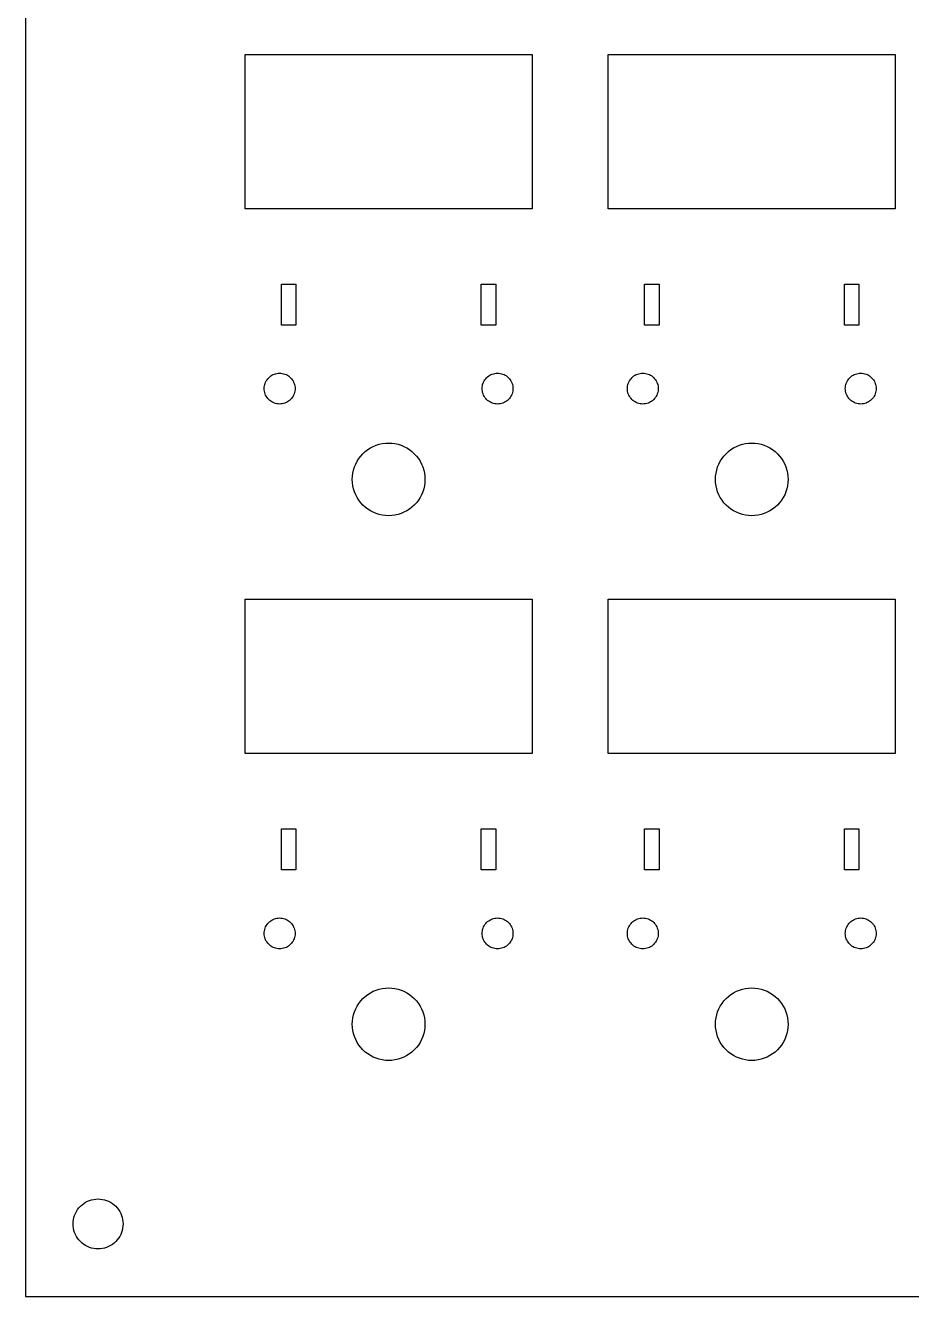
# Model space of a CAD drawing. Header units: metres. Extents: x 0 to 360, y 0 to 280.
# Drawn here: x 0 to 97.6, y 0 to 140 of the extents above; entities that cross this region are included whole.
import ezdxf

# ---------------------------------------------------------------- set-up
doc = ezdxf.new("R2010")
doc.units = ezdxf.units.M

msp = doc.modelspace()

# ---------------------------------------------------------------- linework, layer by layer
for p, q in [((0, 280), (0, 0)), ((24.2, 119.8), (24.2, 136.8)), ((24.2, 136.8), (55.8, 136.8)), ((55.8, 136.8), (55.8, 119.8)), ((64.2, 119.8), (64.2, 136.8)), ((64.2, 136.8), (95.8, 136.8)), ((95.8, 136.8), (95.8, 119.8)), ((55.8, 119.8), (24.2, 119.8)), ((95.8, 119.8), (64.2, 119.8)), ((28.2, 107), (28.2, 111.5)), ((28.2, 111.5), (29.8, 111.5)), ((29.8, 111.5), (29.8, 107)), ((50.2, 107), (50.2, 111.5)), ((50.2, 111.5), (51.8, 111.5)), ((51.8, 111.5), (51.8, 107)), ((68.2, 107), (68.2, 111.5)), ((68.2, 111.5), (69.8, 111.5)), ((69.8, 111.5), (69.8, 107)), ((90.2, 107), (90.2, 111.5)), ((90.2, 111.5), (91.8, 111.5)), ((91.8, 111.5), (91.8, 107)), ((29.8, 107), (28.2, 107)), ((51.8, 107), (50.2, 107)), ((69.8, 107), (68.2, 107)), ((91.8, 107), (90.2, 107)), ((26.4593, 100.718), (26.5278, 100.85)), ((26.5278, 100.85), (26.6075, 100.975)), ((26.6075, 100.975), (26.6977, 101.093)), ((26.6977, 101.093), (26.7979, 101.202)), ((26.7979, 101.202), (26.9073, 101.302)), ((26.9073, 101.302), (27.0249, 101.393)), ((27.0249, 101.393), (27.15, 101.472)), ((27.15, 101.472), (27.2816, 101.541)), ((27.2816, 101.541), (27.4186, 101.597)), ((27.4186, 101.597), (27.56, 101.642)), ((27.56, 101.642), (27.7048, 101.674)), ((27.7048, 101.674), (27.8518, 101.694)), ((27.8518, 101.694), (28, 101.7)), ((28, 101.7), (28.1482, 101.694)), ((28.1482, 101.694), (28.2952, 101.674)), ((28.2952, 101.674), (28.44, 101.642)), ((28.44, 101.642), (28.5814, 101.597)), ((28.5814, 101.597), (28.7185, 101.541)), ((28.7185, 101.541), (28.85, 101.472)), ((28.85, 101.472), (28.9751, 101.393)), ((28.9751, 101.393), (29.0927, 101.302)), ((29.0927, 101.302), (29.2021, 101.202)), ((29.2021, 101.202), (29.3023, 101.093)), ((29.3023, 101.093), (29.3926, 100.975)), ((29.3926, 100.975), (29.4722, 100.85)), ((29.4722, 100.85), (29.5407, 100.718)), ((50.4593, 100.718), (50.5278, 100.85)), ((50.5278, 100.85), (50.6074, 100.975)), ((50.6074, 100.975), (50.6977, 101.093)), ((50.6977, 101.093), (50.7979, 101.202)), ((50.7979, 101.202), (50.9073, 101.302)), ((50.9073, 101.302), (51.0249, 101.393)), ((51.0249, 101.393), (51.15, 101.472)), ((51.15, 101.472), (51.2815, 101.541)), ((51.2815, 101.541), (51.4186, 101.597)), ((51.4186, 101.597), (51.56, 101.642)), ((51.56, 101.642), (51.7048, 101.674)), ((51.7048, 101.674), (51.8518, 101.694)), ((51.8518, 101.694), (52, 101.7)), ((52, 101.7), (52.1482, 101.694)), ((52.1482, 101.694), (52.2952, 101.674)), ((52.2952, 101.674), (52.44, 101.642)), ((52.44, 101.642), (52.5814, 101.597)), ((52.5814, 101.597), (52.7184, 101.541)), ((52.7184, 101.541), (52.85, 101.472)), ((52.85, 101.472), (52.9751, 101.393)), ((52.9751, 101.393), (53.0927, 101.302)), ((53.0927, 101.302), (53.2021, 101.202)), ((53.2021, 101.202), (53.3023, 101.093)), ((53.3023, 101.093), (53.3925, 100.975)), ((53.3925, 100.975), (53.4722, 100.85)), ((53.4722, 100.85), (53.5407, 100.718)), ((66.4593, 100.718), (66.5278, 100.85)), ((66.5278, 100.85), (66.6075, 100.975)), ((66.6075, 100.975), (66.6977, 101.093)), ((66.6977, 101.093), (66.7979, 101.202)), ((66.7979, 101.202), (66.9073, 101.302)), ((66.9073, 101.302), (67.0249, 101.393)), ((67.0249, 101.393), (67.15, 101.472)), ((67.15, 101.472), (67.2816, 101.541)), ((67.2816, 101.541), (67.4186, 101.597)), ((67.4186, 101.597), (67.56, 101.642)), ((67.56, 101.642), (67.7048, 101.674)), ((67.7048, 101.674), (67.8518, 101.694)), ((67.8518, 101.694), (68, 101.7)), ((68, 101.7), (68.1482, 101.694)), ((68.1482, 101.694), (68.2952, 101.674)), ((68.2952, 101.674), (68.44, 101.642)), ((68.44, 101.642), (68.5814, 101.597)), ((68.5814, 101.597), (68.7185, 101.541)), ((68.7185, 101.541), (68.85, 101.472)), ((68.85, 101.472), (68.9751, 101.393)), ((68.9751, 101.393), (69.0927, 101.302)), ((69.0927, 101.302), (69.2021, 101.202)), ((69.2021, 101.202), (69.3023, 101.093)), ((69.3023, 101.093), (69.3926, 100.975)), ((69.3926, 100.975), (69.4722, 100.85)), ((69.4722, 100.85), (69.5407, 100.718)), ((90.4593, 100.718), (90.5278, 100.85)), ((90.5278, 100.85), (90.6074, 100.975)), ((90.6074, 100.975), (90.6977, 101.093)), ((90.6977, 101.093), (90.7979, 101.202)), ((90.7979, 101.202), (90.9073, 101.302)), ((90.9073, 101.302), (91.0249, 101.393)), ((91.0249, 101.393), (91.15, 101.472)), ((91.15, 101.472), (91.2815, 101.541)), ((91.2815, 101.541), (91.4186, 101.597)), ((91.4186, 101.597), (91.56, 101.642)), ((91.56, 101.642), (91.7048, 101.674)), ((91.7048, 101.674), (91.8518, 101.694)), ((91.8518, 101.694), (92, 101.7)), ((92, 101.7), (92.1482, 101.694)), ((92.1482, 101.694), (92.2952, 101.674)), ((92.2952, 101.674), (92.44, 101.642)), ((92.44, 101.642), (92.5814, 101.597)), ((92.5814, 101.597), (92.7184, 101.541)), ((92.7184, 101.541), (92.85, 101.472)), ((92.85, 101.472), (92.9751, 101.393)), ((92.9751, 101.393), (93.0927, 101.302)), ((93.0927, 101.302), (93.2021, 101.202)), ((93.2021, 101.202), (93.3023, 101.093)), ((93.3023, 101.093), (93.3925, 100.975)), ((93.3925, 100.975), (93.4722, 100.85)), ((93.4722, 100.85), (93.5407, 100.718)), ((26.3, 100), (26.3065, 100.148)), ((26.3065, 99.8518), (26.3, 100)), ((26.3065, 100.148), (26.3258, 100.295)), ((26.3258, 99.7048), (26.3065, 99.8518)), ((26.3258, 100.295), (26.3579, 100.44)), ((26.3579, 99.56), (26.3258, 99.7048)), ((26.3579, 100.44), (26.4025, 100.581)), ((26.4025, 99.4186), (26.3579, 99.56)), ((26.4025, 100.581), (26.4593, 100.718)), ((26.4593, 99.2816), (26.4025, 99.4186)), ((29.5407, 100.718), (29.5975, 100.581)), ((29.5975, 99.4186), (29.5407, 99.2816)), ((29.5975, 100.581), (29.6421, 100.44)), ((29.6421, 99.56), (29.5975, 99.4186)), ((29.6421, 100.44), (29.6742, 100.295)), ((29.6742, 99.7048), (29.6421, 99.56)), ((29.6742, 100.295), (29.6935, 100.148)), ((29.6935, 99.8518), (29.6742, 99.7048)), ((29.6935, 100.148), (29.7, 100)), ((29.7, 100), (29.6935, 99.8518)), ((50.3, 100), (50.3065, 100.148)), ((50.3065, 99.8518), (50.3, 100)), ((50.3065, 100.148), (50.3258, 100.295)), ((50.3258, 99.7048), (50.3065, 99.8518)), ((50.3258, 100.295), (50.3579, 100.44)), ((50.3579, 99.56), (50.3258, 99.7048)), ((50.3579, 100.44), (50.4025, 100.581)), ((50.4025, 99.4186), (50.3579, 99.56)), ((50.4025, 100.581), (50.4593, 100.718)), ((50.4593, 99.2816), (50.4025, 99.4186)), ((53.5407, 100.718), (53.5975, 100.581)), ((53.5975, 99.4186), (53.5407, 99.2816)), ((53.5975, 100.581), (53.6421, 100.44)), ((53.6421, 99.56), (53.5975, 99.4186)), ((53.6421, 100.44), (53.6742, 100.295)), ((53.6742, 99.7048), (53.6421, 99.56)), ((53.6742, 100.295), (53.6935, 100.148)), ((53.6935, 99.8518), (53.6742, 99.7048)), ((53.6935, 100.148), (53.7, 100)), ((53.7, 100), (53.6935, 99.8518)), ((66.3, 100), (66.3065, 100.148)), ((66.3065, 99.8518), (66.3, 100)), ((66.3065, 100.148), (66.3258, 100.295)), ((66.3258, 99.7048), (66.3065, 99.8518)), ((66.3258, 100.295), (66.3579, 100.44)), ((66.3579, 99.56), (66.3258, 99.7048)), ((66.3579, 100.44), (66.4025, 100.581)), ((66.4025, 99.4186), (66.3579, 99.56)), ((66.4025, 100.581), (66.4593, 100.718)), ((66.4593, 99.2816), (66.4025, 99.4186)), ((69.5407, 100.718), (69.5975, 100.581)), ((69.5975, 99.4186), (69.5407, 99.2816)), ((69.5975, 100.581), (69.6421, 100.44)), ((69.6421, 99.56), (69.5975, 99.4186)), ((69.6421, 100.44), (69.6742, 100.295)), ((69.6742, 99.7048), (69.6421, 99.56)), ((69.6742, 100.295), (69.6935, 100.148)), ((69.6935, 99.8518), (69.6742, 99.7048)), ((69.6935, 100.148), (69.7, 100)), ((69.7, 100), (69.6935, 99.8518)), ((90.3, 100), (90.3065, 100.148)), ((90.3065, 99.8518), (90.3, 100)), ((90.3065, 100.148), (90.3258, 100.295)), ((90.3258, 99.7048), (90.3065, 99.8518)), ((90.3258, 100.295), (90.3579, 100.44)), ((90.3579, 99.56), (90.3258, 99.7048)), ((90.3579, 100.44), (90.4025, 100.581)), ((90.4025, 99.4186), (90.3579, 99.56)), ((90.4025, 100.581), (90.4593, 100.718)), ((90.4593, 99.2816), (90.4025, 99.4186)), ((93.5407, 100.718), (93.5975, 100.581)), ((93.5975, 99.4186), (93.5407, 99.2816)), ((93.5975, 100.581), (93.6421, 100.44)), ((93.6421, 99.56), (93.5975, 99.4186)), ((93.6421, 100.44), (93.6742, 100.295)), ((93.6742, 99.7048), (93.6421, 99.56)), ((93.6742, 100.295), (93.6935, 100.148)), ((93.6935, 99.8518), (93.6742, 99.7048)), ((93.6935, 100.148), (93.7, 100)), ((93.7, 100), (93.6935, 99.8518)), ((26.5278, 99.15), (26.4593, 99.2816)), ((26.6075, 99.0249), (26.5278, 99.15)), ((26.6977, 98.9073), (26.6075, 99.0249)), ((26.7979, 98.7979), (26.6977, 98.9073)), ((26.9073, 98.6977), (26.7979, 98.7979)), ((27.0249, 98.6075), (26.9073, 98.6977)), ((27.15, 98.5278), (27.0249, 98.6075)), ((27.2816, 98.4593), (27.15, 98.5278)), ((27.4186, 98.4025), (27.2816, 98.4593)), ((27.56, 98.3579), (27.4186, 98.4025)), ((27.7048, 98.3258), (27.56, 98.3579)), ((27.8518, 98.3065), (27.7048, 98.3258)), ((28, 98.3), (27.8518, 98.3065)), ((28.1482, 98.3065), (28, 98.3)), ((28.2952, 98.3258), (28.1482, 98.3065)), ((28.44, 98.3579), (28.2952, 98.3258)), ((28.5814, 98.4025), (28.44, 98.3579)), ((28.7185, 98.4593), (28.5814, 98.4025)), ((28.85, 98.5278), (28.7185, 98.4593)), ((28.9751, 98.6075), (28.85, 98.5278)), ((29.0927, 98.6977), (28.9751, 98.6075)), ((29.2021, 98.7979), (29.0927, 98.6977)), ((29.3023, 98.9073), (29.2021, 98.7979)), ((29.3926, 99.0249), (29.3023, 98.9073)), ((29.4722, 99.15), (29.3926, 99.0249)), ((29.5407, 99.2816), (29.4722, 99.15)), ((50.5278, 99.15), (50.4593, 99.2816)), ((50.6074, 99.0249), (50.5278, 99.15)), ((50.6977, 98.9073), (50.6074, 99.0249)), ((50.7979, 98.7979), (50.6977, 98.9073)), ((50.9073, 98.6977), (50.7979, 98.7979)), ((51.0249, 98.6075), (50.9073, 98.6977)), ((51.15, 98.5278), (51.0249, 98.6075)), ((51.2815, 98.4593), (51.15, 98.5278)), ((51.4186, 98.4025), (51.2815, 98.4593)), ((51.56, 98.3579), (51.4186, 98.4025)), ((51.7048, 98.3258), (51.56, 98.3579)), ((51.8518, 98.3065), (51.7048, 98.3258)), ((52, 98.3), (51.8518, 98.3065)), ((52.1482, 98.3065), (52, 98.3)), ((52.2952, 98.3258), (52.1482, 98.3065)), ((52.44, 98.3579), (52.2952, 98.3258)), ((52.5814, 98.4025), (52.44, 98.3579)), ((52.7184, 98.4593), (52.5814, 98.4025)), ((52.85, 98.5278), (52.7184, 98.4593)), ((52.9751, 98.6075), (52.85, 98.5278)), ((53.0927, 98.6977), (52.9751, 98.6075)), ((53.2021, 98.7979), (53.0927, 98.6977)), ((53.3023, 98.9073), (53.2021, 98.7979)), ((53.3925, 99.0249), (53.3023, 98.9073)), ((53.4722, 99.15), (53.3925, 99.0249)), ((53.5407, 99.2816), (53.4722, 99.15)), ((66.5278, 99.15), (66.4593, 99.2816)), ((66.6075, 99.0249), (66.5278, 99.15)), ((66.6977, 98.9073), (66.6075, 99.0249)), ((66.7979, 98.7979), (66.6977, 98.9073)), ((66.9073, 98.6977), (66.7979, 98.7979)), ((67.0249, 98.6075), (66.9073, 98.6977)), ((67.15, 98.5278), (67.0249, 98.6075)), ((67.2816, 98.4593), (67.15, 98.5278)), ((67.4186, 98.4025), (67.2816, 98.4593)), ((67.56, 98.3579), (67.4186, 98.4025)), ((67.7048, 98.3258), (67.56, 98.3579)), ((67.8518, 98.3065), (67.7048, 98.3258)), ((68, 98.3), (67.8518, 98.3065)), ((68.1482, 98.3065), (68, 98.3)), ((68.2952, 98.3258), (68.1482, 98.3065)), ((68.44, 98.3579), (68.2952, 98.3258)), ((68.5814, 98.4025), (68.44, 98.3579)), ((68.7185, 98.4593), (68.5814, 98.4025)), ((68.85, 98.5278), (68.7185, 98.4593)), ((68.9751, 98.6075), (68.85, 98.5278)), ((69.0927, 98.6977), (68.9751, 98.6075)), ((69.2021, 98.7979), (69.0927, 98.6977)), ((69.3023, 98.9073), (69.2021, 98.7979)), ((69.3926, 99.0249), (69.3023, 98.9073)), ((69.4722, 99.15), (69.3926, 99.0249)), ((69.5407, 99.2816), (69.4722, 99.15)), ((90.5278, 99.15), (90.4593, 99.2816)), ((90.6074, 99.0249), (90.5278, 99.15)), ((90.6977, 98.9073), (90.6074, 99.0249)), ((90.7979, 98.7979), (90.6977, 98.9073)), ((90.9073, 98.6977), (90.7979, 98.7979)), ((91.0249, 98.6075), (90.9073, 98.6977)), ((91.15, 98.5278), (91.0249, 98.6075)), ((91.2815, 98.4593), (91.15, 98.5278)), ((91.4186, 98.4025), (91.2815, 98.4593)), ((91.56, 98.3579), (91.4186, 98.4025)), ((91.7048, 98.3258), (91.56, 98.3579)), ((91.8518, 98.3065), (91.7048, 98.3258)), ((92, 98.3), (91.8518, 98.3065)), ((92.1482, 98.3065), (92, 98.3)), ((92.2952, 98.3258), (92.1482, 98.3065)), ((92.44, 98.3579), (92.2952, 98.3258)), ((92.5814, 98.4025), (92.44, 98.3579)), ((92.7184, 98.4593), (92.5814, 98.4025)), ((92.85, 98.5278), (92.7184, 98.4593)), ((92.9751, 98.6075), (92.85, 98.5278)), ((93.0927, 98.6977), (92.9751, 98.6075)), ((93.2021, 98.7979), (93.0927, 98.6977)), ((93.3023, 98.9073), (93.2021, 98.7979)), ((93.3925, 99.0249), (93.3023, 98.9073)), ((93.4722, 99.15), (93.3925, 99.0249)), ((93.5407, 99.2816), (93.4722, 99.15)), ((38.6319, 93.7588), (38.9647, 93.8637)), ((38.9647, 93.8637), (39.3054, 93.9392)), ((39.3054, 93.9392), (39.6514, 93.9848)), ((39.6514, 93.9848), (40, 94)), ((40, 94), (40.3486, 93.9848)), ((40.3486, 93.9848), (40.6946, 93.9392)), ((40.6946, 93.9392), (41.0353, 93.8637)), ((41.0353, 93.8637), (41.3681, 93.7588)), ((78.6319, 93.7588), (78.9647, 93.8637)), ((78.9647, 93.8637), (79.3054, 93.9392)), ((79.3054, 93.9392), (79.6514, 93.9848)), ((79.6514, 93.9848), (80, 94)), ((80, 94), (80.3486, 93.9848)), ((80.3486, 93.9848), (80.6946, 93.9392)), ((80.6946, 93.9392), (81.0353, 93.8637)), ((81.0353, 93.8637), (81.3681, 93.7588)), ((36.7234, 92.2943), (36.9358, 92.5712)), ((36.9358, 92.5712), (37.1716, 92.8284)), ((37.1716, 92.8284), (37.4289, 93.0642)), ((37.4289, 93.0642), (37.7057, 93.2766)), ((37.7057, 93.2766), (38, 93.4641)), ((38, 93.4641), (38.3095, 93.6252)), ((38.3095, 93.6252), (38.6319, 93.7588)), ((41.3681, 93.7588), (41.6905, 93.6252)), ((41.6905, 93.6252), (42, 93.4641)), ((42, 93.4641), (42.2943, 93.2766)), ((42.2943, 93.2766), (42.5711, 93.0642)), ((42.5711, 93.0642), (42.8284, 92.8284)), ((42.8284, 92.8284), (43.0642, 92.5712)), ((43.0642, 92.5712), (43.2766, 92.2943)), ((76.7234, 92.2943), (76.9358, 92.5712)), ((76.9358, 92.5712), (77.1716, 92.8284)), ((77.1716, 92.8284), (77.4289, 93.0642)), ((77.4289, 93.0642), (77.7057, 93.2766)), ((77.7057, 93.2766), (78, 93.4641)), ((78, 93.4641), (78.3095, 93.6252)), ((78.3095, 93.6252), (78.6319, 93.7588)), ((81.3681, 93.7588), (81.6905, 93.6252)), ((81.6905, 93.6252), (82, 93.4641)), ((82, 93.4641), (82.2943, 93.2766)), ((82.2943, 93.2766), (82.5711, 93.0642)), ((82.5711, 93.0642), (82.8284, 92.8284)), ((82.8284, 92.8284), (83.0642, 92.5712)), ((83.0642, 92.5712), (83.2766, 92.2943)), ((36.0608, 90.6946), (36.1363, 91.0353)), ((36.1363, 91.0353), (36.2412, 91.3681)), ((36.2412, 91.3681), (36.3748, 91.6905)), ((36.3748, 91.6905), (36.5359, 92)), ((36.5359, 92), (36.7234, 92.2943)), ((43.2766, 92.2943), (43.4641, 92)), ((43.4641, 92), (43.6252, 91.6905)), ((43.6252, 91.6905), (43.7588, 91.3681)), ((43.7588, 91.3681), (43.8637, 91.0353)), ((43.8637, 91.0353), (43.9392, 90.6946)), ((76.0608, 90.6946), (76.1363, 91.0353)), ((76.1363, 91.0353), (76.2412, 91.3681)), ((76.2412, 91.3681), (76.3748, 91.6905)), ((76.3748, 91.6905), (76.5359, 92)), ((76.5359, 92), (76.7234, 92.2943)), ((83.2766, 92.2943), (83.4641, 92)), ((83.4641, 92), (83.6252, 91.6905)), ((83.6252, 91.6905), (83.7588, 91.3681)), ((83.7588, 91.3681), (83.8637, 91.0353)), ((83.8637, 91.0353), (83.9392, 90.6946)), ((36, 90), (36.0152, 90.3486)), ((36.0152, 89.6514), (36, 90)), ((36.0152, 90.3486), (36.0608, 90.6946)), ((36.0608, 89.3054), (36.0152, 89.6514)), ((43.9392, 90.6946), (43.9848, 90.3486)), ((43.9848, 89.6514), (43.9392, 89.3054)), ((43.9848, 90.3486), (44, 90)), ((44, 90), (43.9848, 89.6514)), ((76, 90), (76.0152, 90.3486)), ((76.0152, 89.6514), (76, 90)), ((76.0152, 90.3486), (76.0608, 90.6946)), ((76.0608, 89.3054), (76.0152, 89.6514)), ((83.9392, 90.6946), (83.9848, 90.3486)), ((83.9848, 89.6514), (83.9392, 89.3054)), ((83.9848, 90.3486), (84, 90)), ((84, 90), (83.9848, 89.6514)), ((36.1363, 88.9647), (36.0608, 89.3054)), ((36.2412, 88.6319), (36.1363, 88.9647)), ((36.3748, 88.3095), (36.2412, 88.6319)), ((36.5359, 88), (36.3748, 88.3095)), ((43.6252, 88.3095), (43.4641, 88)), ((43.7588, 88.6319), (43.6252, 88.3095)), ((43.8637, 88.9647), (43.7588, 88.6319)), ((43.9392, 89.3054), (43.8637, 88.9647)), ((76.1363, 88.9647), (76.0608, 89.3054)), ((76.2412, 88.6319), (76.1363, 88.9647)), ((76.3748, 88.3095), (76.2412, 88.6319)), ((76.5359, 88), (76.3748, 88.3095)), ((83.6252, 88.3095), (83.4641, 88)), ((83.7588, 88.6319), (83.6252, 88.3095)), ((83.8637, 88.9647), (83.7588, 88.6319)), ((83.9392, 89.3054), (83.8637, 88.9647)), ((36.7234, 87.7057), (36.5359, 88)), ((36.9358, 87.4289), (36.7234, 87.7057)), ((37.1716, 87.1716), (36.9358, 87.4289)), ((37.4289, 86.9358), (37.1716, 87.1716)), ((37.7057, 86.7234), (37.4289, 86.9358)), ((42.5711, 86.9358), (42.2943, 86.7234)), ((42.8284, 87.1716), (42.5711, 86.9358)), ((43.0642, 87.4289), (42.8284, 87.1716)), ((43.2766, 87.7057), (43.0642, 87.4289)), ((43.4641, 88), (43.2766, 87.7057)), ((76.7234, 87.7057), (76.5359, 88)), ((76.9358, 87.4289), (76.7234, 87.7057)), ((77.1716, 87.1716), (76.9358, 87.4289)), ((77.4289, 86.9358), (77.1716, 87.1716)), ((77.7057, 86.7234), (77.4289, 86.9358)), ((82.5711, 86.9358), (82.2943, 86.7234)), ((82.8284, 87.1716), (82.5711, 86.9358)), ((83.0642, 87.4289), (82.8284, 87.1716)), ((83.2766, 87.7057), (83.0642, 87.4289)), ((83.4641, 88), (83.2766, 87.7057)), ((38, 86.5359), (37.7057, 86.7234)), ((38.3095, 86.3748), (38, 86.5359)), ((38.6319, 86.2412), (38.3095, 86.3748)), ((38.9647, 86.1363), (38.6319, 86.2412)), ((39.3054, 86.0608), (38.9647, 86.1363)), ((39.6514, 86.0152), (39.3054, 86.0608)), ((40, 86), (39.6514, 86.0152)), ((40.3486, 86.0152), (40, 86)), ((40.6946, 86.0608), (40.3486, 86.0152)), ((41.0353, 86.1363), (40.6946, 86.0608)), ((41.3681, 86.2412), (41.0353, 86.1363)), ((41.6905, 86.3748), (41.3681, 86.2412)), ((42, 86.5359), (41.6905, 86.3748)), ((42.2943, 86.7234), (42, 86.5359)), ((78, 86.5359), (77.7057, 86.7234)), ((78.3095, 86.3748), (78, 86.5359)), ((78.6319, 86.2412), (78.3095, 86.3748)), ((78.9647, 86.1363), (78.6319, 86.2412)), ((79.3054, 86.0608), (78.9647, 86.1363)), ((79.6514, 86.0152), (79.3054, 86.0608)), ((80, 86), (79.6514, 86.0152)), ((80.3486, 86.0152), (80, 86)), ((80.6946, 86.0608), (80.3486, 86.0152)), ((81.0353, 86.1363), (80.6946, 86.0608)), ((81.3681, 86.2412), (81.0353, 86.1363)), ((81.6905, 86.3748), (81.3681, 86.2412)), ((82, 86.5359), (81.6905, 86.3748)), ((82.2943, 86.7234), (82, 86.5359)), ((24.2, 59.8), (24.2, 76.8)), ((24.2, 76.8), (55.8, 76.8)), ((55.8, 76.8), (55.8, 59.8)), ((64.2, 59.8), (64.2, 76.8)), ((64.2, 76.8), (95.8, 76.8)), ((95.8, 76.8), (95.8, 59.8)), ((55.8, 59.8), (24.2, 59.8)), ((95.8, 59.8), (64.2, 59.8)), ((28.2, 47), (28.2, 51.5)), ((28.2, 51.5), (29.8, 51.5)), ((29.8, 51.5), (29.8, 47)), ((50.2, 47), (50.2, 51.5)), ((50.2, 51.5), (51.8, 51.5)), ((51.8, 51.5), (51.8, 47)), ((68.2, 47), (68.2, 51.5)), ((68.2, 51.5), (69.8, 51.5)), ((69.8, 51.5), (69.8, 47)), ((90.2, 47), (90.2, 51.5)), ((90.2, 51.5), (91.8, 51.5)), ((91.8, 51.5), (91.8, 47)), ((29.8, 47), (28.2, 47)), ((51.8, 47), (50.2, 47)), ((69.8, 47), (68.2, 47)), ((91.8, 47), (90.2, 47)), ((26.4025, 40.5814), (26.4593, 40.7185)), ((26.4593, 40.7185), (26.5278, 40.85)), ((26.5278, 40.85), (26.6075, 40.9751)), ((26.6075, 40.9751), (26.6977, 41.0927)), ((26.6977, 41.0927), (26.7979, 41.2021)), ((26.7979, 41.2021), (26.9073, 41.3023)), ((26.9073, 41.3023), (27.0249, 41.3926)), ((27.0249, 41.3926), (27.15, 41.4722)), ((27.15, 41.4722), (27.2816, 41.5407)), ((27.2816, 41.5407), (27.4186, 41.5975)), ((27.4186, 41.5975), (27.56, 41.6421)), ((27.56, 41.6421), (27.7048, 41.6742)), ((27.7048, 41.6742), (27.8518, 41.6935)), ((27.8518, 41.6935), (28, 41.7)), ((28, 41.7), (28.1482, 41.6935)), ((28.1482, 41.6935), (28.2952, 41.6742)), ((28.2952, 41.6742), (28.44, 41.6421)), ((28.44, 41.6421), (28.5814, 41.5975)), ((28.5814, 41.5975), (28.7185, 41.5407)), ((28.7185, 41.5407), (28.85, 41.4722)), ((28.85, 41.4722), (28.9751, 41.3926)), ((28.9751, 41.3926), (29.0927, 41.3023)), ((29.0927, 41.3023), (29.2021, 41.2021)), ((29.2021, 41.2021), (29.3023, 41.0927)), ((29.3023, 41.0927), (29.3926, 40.9751)), ((29.3926, 40.9751), (29.4722, 40.85)), ((29.4722, 40.85), (29.5407, 40.7185)), ((29.5407, 40.7185), (29.5975, 40.5814)), ((50.4025, 40.5814), (50.4593, 40.7185)), ((50.4593, 40.7185), (50.5278, 40.85)), ((50.5278, 40.85), (50.6074, 40.9751)), ((50.6074, 40.9751), (50.6977, 41.0927)), ((50.6977, 41.0927), (50.7979, 41.2021)), ((50.7979, 41.2021), (50.9073, 41.3023)), ((50.9073, 41.3023), (51.0249, 41.3926)), ((51.0249, 41.3926), (51.15, 41.4722)), ((51.15, 41.4722), (51.2815, 41.5407)), ((51.2815, 41.5407), (51.4186, 41.5975)), ((51.4186, 41.5975), (51.56, 41.6421)), ((51.56, 41.6421), (51.7048, 41.6742)), ((51.7048, 41.6742), (51.8518, 41.6935)), ((51.8518, 41.6935), (52, 41.7)), ((52, 41.7), (52.1482, 41.6935)), ((52.1482, 41.6935), (52.2952, 41.6742)), ((52.2952, 41.6742), (52.44, 41.6421)), ((52.44, 41.6421), (52.5814, 41.5975)), ((52.5814, 41.5975), (52.7184, 41.5407)), ((52.7184, 41.5407), (52.85, 41.4722)), ((52.85, 41.4722), (52.9751, 41.3926)), ((52.9751, 41.3926), (53.0927, 41.3023)), ((53.0927, 41.3023), (53.2021, 41.2021)), ((53.2021, 41.2021), (53.3023, 41.0927)), ((53.3023, 41.0927), (53.3925, 40.9751)), ((53.3925, 40.9751), (53.4722, 40.85)), ((53.4722, 40.85), (53.5407, 40.7185)), ((53.5407, 40.7185), (53.5975, 40.5814)), ((66.4025, 40.5814), (66.4593, 40.7185)), ((66.4593, 40.7185), (66.5278, 40.85)), ((66.5278, 40.85), (66.6075, 40.9751)), ((66.6075, 40.9751), (66.6977, 41.0927)), ((66.6977, 41.0927), (66.7979, 41.2021)), ((66.7979, 41.2021), (66.9073, 41.3023)), ((66.9073, 41.3023), (67.0249, 41.3926)), ((67.0249, 41.3926), (67.15, 41.4722)), ((67.15, 41.4722), (67.2816, 41.5407)), ((67.2816, 41.5407), (67.4186, 41.5975)), ((67.4186, 41.5975), (67.56, 41.6421)), ((67.56, 41.6421), (67.7048, 41.6742)), ((67.7048, 41.6742), (67.8518, 41.6935)), ((67.8518, 41.6935), (68, 41.7)), ((68, 41.7), (68.1482, 41.6935)), ((68.1482, 41.6935), (68.2952, 41.6742)), ((68.2952, 41.6742), (68.44, 41.6421)), ((68.44, 41.6421), (68.5814, 41.5975)), ((68.5814, 41.5975), (68.7185, 41.5407)), ((68.7185, 41.5407), (68.85, 41.4722)), ((68.85, 41.4722), (68.9751, 41.3926)), ((68.9751, 41.3926), (69.0927, 41.3023)), ((69.0927, 41.3023), (69.2021, 41.2021)), ((69.2021, 41.2021), (69.3023, 41.0927)), ((69.3023, 41.0927), (69.3926, 40.9751)), ((69.3926, 40.9751), (69.4722, 40.85)), ((69.4722, 40.85), (69.5407, 40.7185)), ((69.5407, 40.7185), (69.5975, 40.5814)), ((90.4025, 40.5814), (90.4593, 40.7185)), ((90.4593, 40.7185), (90.5278, 40.85)), ((90.5278, 40.85), (90.6074, 40.9751)), ((90.6074, 40.9751), (90.6977, 41.0927)), ((90.6977, 41.0927), (90.7979, 41.2021)), ((90.7979, 41.2021), (90.9073, 41.3023)), ((90.9073, 41.3023), (91.0249, 41.3926)), ((91.0249, 41.3926), (91.15, 41.4722)), ((91.15, 41.4722), (91.2815, 41.5407)), ((91.2815, 41.5407), (91.4186, 41.5975)), ((91.4186, 41.5975), (91.56, 41.6421)), ((91.56, 41.6421), (91.7048, 41.6742)), ((91.7048, 41.6742), (91.8518, 41.6935)), ((91.8518, 41.6935), (92, 41.7)), ((92, 41.7), (92.1482, 41.6935)), ((92.1482, 41.6935), (92.2952, 41.6742)), ((92.2952, 41.6742), (92.44, 41.6421)), ((92.44, 41.6421), (92.5814, 41.5975)), ((92.5814, 41.5975), (92.7184, 41.5407)), ((92.7184, 41.5407), (92.85, 41.4722)), ((92.85, 41.4722), (92.9751, 41.3926)), ((92.9751, 41.3926), (93.0927, 41.3023)), ((93.0927, 41.3023), (93.2021, 41.2021)), ((93.2021, 41.2021), (93.3023, 41.0927)), ((93.3023, 41.0927), (93.3925, 40.9751)), ((93.3925, 40.9751), (93.4722, 40.85)), ((93.4722, 40.85), (93.5407, 40.7185)), ((93.5407, 40.7185), (93.5975, 40.5814)), ((26.3, 40), (26.3065, 40.1482)), ((26.3065, 39.8518), (26.3, 40)), ((26.3065, 40.1482), (26.3258, 40.2952)), ((26.3258, 39.7048), (26.3065, 39.8518)), ((26.3258, 40.2952), (26.3579, 40.44)), ((26.3579, 39.56), (26.3258, 39.7048)), ((26.3579, 40.44), (26.4025, 40.5814)), ((26.4025, 39.4186), (26.3579, 39.56)), ((26.4593, 39.2816), (26.4025, 39.4186)), ((26.5278, 39.15), (26.4593, 39.2816)), ((29.5407, 39.2816), (29.4722, 39.15)), ((29.5975, 39.4186), (29.5407, 39.2816)), ((29.5975, 40.5814), (29.6421, 40.44)), ((29.6421, 39.56), (29.5975, 39.4186)), ((29.6421, 40.44), (29.6742, 40.2952)), ((29.6742, 39.7048), (29.6421, 39.56)), ((29.6742, 40.2952), (29.6935, 40.1482)), ((29.6935, 39.8518), (29.6742, 39.7048)), ((29.6935, 40.1482), (29.7, 40)), ((29.7, 40), (29.6935, 39.8518)), ((50.3, 40), (50.3065, 40.1482)), ((50.3065, 39.8518), (50.3, 40)), ((50.3065, 40.1482), (50.3258, 40.2952)), ((50.3258, 39.7048), (50.3065, 39.8518)), ((50.3258, 40.2952), (50.3579, 40.44)), ((50.3579, 39.56), (50.3258, 39.7048)), ((50.3579, 40.44), (50.4025, 40.5814)), ((50.4025, 39.4186), (50.3579, 39.56)), ((50.4593, 39.2816), (50.4025, 39.4186)), ((50.5278, 39.15), (50.4593, 39.2816)), ((53.5407, 39.2816), (53.4722, 39.15)), ((53.5975, 39.4186), (53.5407, 39.2816)), ((53.5975, 40.5814), (53.6421, 40.44)), ((53.6421, 39.56), (53.5975, 39.4186)), ((53.6421, 40.44), (53.6742, 40.2952)), ((53.6742, 39.7048), (53.6421, 39.56)), ((53.6742, 40.2952), (53.6935, 40.1482)), ((53.6935, 39.8518), (53.6742, 39.7048)), ((53.6935, 40.1482), (53.7, 40)), ((53.7, 40), (53.6935, 39.8518)), ((66.3, 40), (66.3065, 40.1482)), ((66.3065, 39.8518), (66.3, 40)), ((66.3065, 40.1482), (66.3258, 40.2952)), ((66.3258, 39.7048), (66.3065, 39.8518)), ((66.3258, 40.2952), (66.3579, 40.44)), ((66.3579, 39.56), (66.3258, 39.7048)), ((66.3579, 40.44), (66.4025, 40.5814)), ((66.4025, 39.4186), (66.3579, 39.56)), ((66.4593, 39.2816), (66.4025, 39.4186)), ((66.5278, 39.15), (66.4593, 39.2816)), ((69.5407, 39.2816), (69.4722, 39.15)), ((69.5975, 39.4186), (69.5407, 39.2816)), ((69.5975, 40.5814), (69.6421, 40.44)), ((69.6421, 39.56), (69.5975, 39.4186)), ((69.6421, 40.44), (69.6742, 40.2952)), ((69.6742, 39.7048), (69.6421, 39.56)), ((69.6742, 40.2952), (69.6935, 40.1482)), ((69.6935, 39.8518), (69.6742, 39.7048)), ((69.6935, 40.1482), (69.7, 40)), ((69.7, 40), (69.6935, 39.8518)), ((90.3, 40), (90.3065, 40.1482)), ((90.3065, 39.8518), (90.3, 40)), ((90.3065, 40.1482), (90.3258, 40.2952)), ((90.3258, 39.7048), (90.3065, 39.8518)), ((90.3258, 40.2952), (90.3579, 40.44)), ((90.3579, 39.56), (90.3258, 39.7048)), ((90.3579, 40.44), (90.4025, 40.5814)), ((90.4025, 39.4186), (90.3579, 39.56)), ((90.4593, 39.2816), (90.4025, 39.4186)), ((90.5278, 39.15), (90.4593, 39.2816)), ((93.5407, 39.2816), (93.4722, 39.15)), ((93.5975, 39.4186), (93.5407, 39.2816)), ((93.5975, 40.5814), (93.6421, 40.44)), ((93.6421, 39.56), (93.5975, 39.4186)), ((93.6421, 40.44), (93.6742, 40.2952)), ((93.6742, 39.7048), (93.6421, 39.56)), ((93.6742, 40.2952), (93.6935, 40.1482)), ((93.6935, 39.8518), (93.6742, 39.7048)), ((93.6935, 40.1482), (93.7, 40)), ((93.7, 40), (93.6935, 39.8518)), ((26.6075, 39.0249), (26.5278, 39.15)), ((26.6977, 38.9073), (26.6075, 39.0249)), ((26.7979, 38.7979), (26.6977, 38.9073)), ((26.9073, 38.6977), (26.7979, 38.7979)), ((27.0249, 38.6075), (26.9073, 38.6977)), ((27.15, 38.5278), (27.0249, 38.6075)), ((27.2816, 38.4593), (27.15, 38.5278)), ((27.4186, 38.4025), (27.2816, 38.4593)), ((27.56, 38.3579), (27.4186, 38.4025)), ((27.7048, 38.3258), (27.56, 38.3579)), ((27.8518, 38.3065), (27.7048, 38.3258)), ((28, 38.3), (27.8518, 38.3065)), ((28.1482, 38.3065), (28, 38.3)), ((28.2952, 38.3258), (28.1482, 38.3065)), ((28.44, 38.3579), (28.2952, 38.3258)), ((28.5814, 38.4025), (28.44, 38.3579)), ((28.7185, 38.4593), (28.5814, 38.4025)), ((28.85, 38.5278), (28.7185, 38.4593)), ((28.9751, 38.6075), (28.85, 38.5278)), ((29.0927, 38.6977), (28.9751, 38.6075)), ((29.2021, 38.7979), (29.0927, 38.6977)), ((29.3023, 38.9073), (29.2021, 38.7979)), ((29.3926, 39.0249), (29.3023, 38.9073)), ((29.4722, 39.15), (29.3926, 39.0249)), ((50.6074, 39.0249), (50.5278, 39.15)), ((50.6977, 38.9073), (50.6074, 39.0249)), ((50.7979, 38.7979), (50.6977, 38.9073)), ((50.9073, 38.6977), (50.7979, 38.7979)), ((51.0249, 38.6075), (50.9073, 38.6977)), ((51.15, 38.5278), (51.0249, 38.6075)), ((51.2815, 38.4593), (51.15, 38.5278)), ((51.4186, 38.4025), (51.2815, 38.4593)), ((51.56, 38.3579), (51.4186, 38.4025)), ((51.7048, 38.3258), (51.56, 38.3579)), ((51.8518, 38.3065), (51.7048, 38.3258)), ((52, 38.3), (51.8518, 38.3065)), ((52.1482, 38.3065), (52, 38.3)), ((52.2952, 38.3258), (52.1482, 38.3065)), ((52.44, 38.3579), (52.2952, 38.3258)), ((52.5814, 38.4025), (52.44, 38.3579)), ((52.7184, 38.4593), (52.5814, 38.4025)), ((52.85, 38.5278), (52.7184, 38.4593)), ((52.9751, 38.6075), (52.85, 38.5278)), ((53.0927, 38.6977), (52.9751, 38.6075)), ((53.2021, 38.7979), (53.0927, 38.6977)), ((53.3023, 38.9073), (53.2021, 38.7979)), ((53.3925, 39.0249), (53.3023, 38.9073)), ((53.4722, 39.15), (53.3925, 39.0249)), ((66.6075, 39.0249), (66.5278, 39.15)), ((66.6977, 38.9073), (66.6075, 39.0249)), ((66.7979, 38.7979), (66.6977, 38.9073)), ((66.9073, 38.6977), (66.7979, 38.7979)), ((67.0249, 38.6075), (66.9073, 38.6977)), ((67.15, 38.5278), (67.0249, 38.6075)), ((67.2816, 38.4593), (67.15, 38.5278)), ((67.4186, 38.4025), (67.2816, 38.4593)), ((67.56, 38.3579), (67.4186, 38.4025)), ((67.7048, 38.3258), (67.56, 38.3579)), ((67.8518, 38.3065), (67.7048, 38.3258)), ((68, 38.3), (67.8518, 38.3065)), ((68.1482, 38.3065), (68, 38.3)), ((68.2952, 38.3258), (68.1482, 38.3065)), ((68.44, 38.3579), (68.2952, 38.3258)), ((68.5814, 38.4025), (68.44, 38.3579)), ((68.7185, 38.4593), (68.5814, 38.4025)), ((68.85, 38.5278), (68.7185, 38.4593)), ((68.9751, 38.6075), (68.85, 38.5278)), ((69.0927, 38.6977), (68.9751, 38.6075)), ((69.2021, 38.7979), (69.0927, 38.6977)), ((69.3023, 38.9073), (69.2021, 38.7979)), ((69.3926, 39.0249), (69.3023, 38.9073)), ((69.4722, 39.15), (69.3926, 39.0249)), ((90.6074, 39.0249), (90.5278, 39.15)), ((90.6977, 38.9073), (90.6074, 39.0249)), ((90.7979, 38.7979), (90.6977, 38.9073)), ((90.9073, 38.6977), (90.7979, 38.7979)), ((91.0249, 38.6075), (90.9073, 38.6977)), ((91.15, 38.5278), (91.0249, 38.6075)), ((91.2815, 38.4593), (91.15, 38.5278)), ((91.4186, 38.4025), (91.2815, 38.4593)), ((91.56, 38.3579), (91.4186, 38.4025)), ((91.7048, 38.3258), (91.56, 38.3579)), ((91.8518, 38.3065), (91.7048, 38.3258)), ((92, 38.3), (91.8518, 38.3065)), ((92.1482, 38.3065), (92, 38.3)), ((92.2952, 38.3258), (92.1482, 38.3065)), ((92.44, 38.3579), (92.2952, 38.3258)), ((92.5814, 38.4025), (92.44, 38.3579)), ((92.7184, 38.4593), (92.5814, 38.4025)), ((92.85, 38.5278), (92.7184, 38.4593)), ((92.9751, 38.6075), (92.85, 38.5278)), ((93.0927, 38.6977), (92.9751, 38.6075)), ((93.2021, 38.7979), (93.0927, 38.6977)), ((93.3023, 38.9073), (93.2021, 38.7979)), ((93.3925, 39.0249), (93.3023, 38.9073)), ((93.4722, 39.15), (93.3925, 39.0249)), ((38, 33.4641), (38.3095, 33.6252)), ((38.3095, 33.6252), (38.6319, 33.7588)), ((38.6319, 33.7588), (38.9647, 33.8637)), ((38.9647, 33.8637), (39.3054, 33.9392)), ((39.3054, 33.9392), (39.6514, 33.9848)), ((39.6514, 33.9848), (40, 34)), ((40, 34), (40.3486, 33.9848)), ((40.3486, 33.9848), (40.6946, 33.9392)), ((40.6946, 33.9392), (41.0353, 33.8637)), ((41.0353, 33.8637), (41.3681, 33.7588)), ((41.3681, 33.7588), (41.6905, 33.6252)), ((41.6905, 33.6252), (42, 33.4641)), ((78, 33.4641), (78.3095, 33.6252)), ((78.3095, 33.6252), (78.6319, 33.7588)), ((78.6319, 33.7588), (78.9647, 33.8637)), ((78.9647, 33.8637), (79.3054, 33.9392)), ((79.3054, 33.9392), (79.6514, 33.9848)), ((79.6514, 33.9848), (80, 34)), ((80, 34), (80.3486, 33.9848)), ((80.3486, 33.9848), (80.6946, 33.9392)), ((80.6946, 33.9392), (81.0353, 33.8637)), ((81.0353, 33.8637), (81.3681, 33.7588)), ((81.3681, 33.7588), (81.6905, 33.6252)), ((81.6905, 33.6252), (82, 33.4641)), ((36.5359, 32), (36.7234, 32.2943)), ((36.7234, 32.2943), (36.9358, 32.5712)), ((36.9358, 32.5712), (37.1716, 32.8284)), ((37.1716, 32.8284), (37.4289, 33.0642)), ((37.4289, 33.0642), (37.7057, 33.2766)), ((37.7057, 33.2766), (38, 33.4641)), ((42, 33.4641), (42.2943, 33.2766)), ((42.2943, 33.2766), (42.5711, 33.0642)), ((42.5711, 33.0642), (42.8284, 32.8284)), ((42.8284, 32.8284), (43.0642, 32.5712)), ((43.0642, 32.5712), (43.2766, 32.2943)), ((43.2766, 32.2943), (43.4641, 32)), ((76.5359, 32), (76.7234, 32.2943)), ((76.7234, 32.2943), (76.9358, 32.5712)), ((76.9358, 32.5712), (77.1716, 32.8284)), ((77.1716, 32.8284), (77.4289, 33.0642)), ((77.4289, 33.0642), (77.7057, 33.2766)), ((77.7057, 33.2766), (78, 33.4641)), ((82, 33.4641), (82.2943, 33.2766)), ((82.2943, 33.2766), (82.5711, 33.0642)), ((82.5711, 33.0642), (82.8284, 32.8284)), ((82.8284, 32.8284), (83.0642, 32.5712)), ((83.0642, 32.5712), (83.2766, 32.2943)), ((83.2766, 32.2943), (83.4641, 32)), ((36.0608, 30.6946), (36.1363, 31.0353)), ((36.1363, 31.0353), (36.2412, 31.3681)), ((36.2412, 31.3681), (36.3748, 31.6905)), ((36.3748, 31.6905), (36.5359, 32)), ((43.4641, 32), (43.6252, 31.6905)), ((43.6252, 31.6905), (43.7588, 31.3681)), ((43.7588, 31.3681), (43.8637, 31.0353)), ((43.8637, 31.0353), (43.9392, 30.6946)), ((76.0608, 30.6946), (76.1363, 31.0353)), ((76.1363, 31.0353), (76.2412, 31.3681)), ((76.2412, 31.3681), (76.3748, 31.6905)), ((76.3748, 31.6905), (76.5359, 32)), ((83.4641, 32), (83.6252, 31.6905)), ((83.6252, 31.6905), (83.7588, 31.3681)), ((83.7588, 31.3681), (83.8637, 31.0353)), ((83.8637, 31.0353), (83.9392, 30.6946)), ((36, 30), (36.0152, 30.3486)), ((36.0152, 29.6514), (36, 30)), ((36.0152, 30.3486), (36.0608, 30.6946)), ((36.0608, 29.3054), (36.0152, 29.6514)), ((43.9392, 30.6946), (43.9848, 30.3486)), ((43.9848, 29.6514), (43.9392, 29.3054)), ((43.9848, 30.3486), (44, 30)), ((44, 30), (43.9848, 29.6514)), ((76, 30), (76.0152, 30.3486)), ((76.0152, 29.6514), (76, 30)), ((76.0152, 30.3486), (76.0608, 30.6946)), ((76.0608, 29.3054), (76.0152, 29.6514)), ((83.9392, 30.6946), (83.9848, 30.3486)), ((83.9848, 29.6514), (83.9392, 29.3054)), ((83.9848, 30.3486), (84, 30)), ((84, 30), (83.9848, 29.6514)), ((36.1363, 28.9647), (36.0608, 29.3054)), ((36.2412, 28.6319), (36.1363, 28.9647)), ((36.3748, 28.3095), (36.2412, 28.6319)), ((36.5359, 28), (36.3748, 28.3095)), ((36.7234, 27.7057), (36.5359, 28)), ((43.4641, 28), (43.2766, 27.7057)), ((43.6252, 28.3095), (43.4641, 28)), ((43.7588, 28.6319), (43.6252, 28.3095)), ((43.8637, 28.9647), (43.7588, 28.6319)), ((43.9392, 29.3054), (43.8637, 28.9647)), ((76.1363, 28.9647), (76.0608, 29.3054)), ((76.2412, 28.6319), (76.1363, 28.9647)), ((76.3748, 28.3095), (76.2412, 28.6319)), ((76.5359, 28), (76.3748, 28.3095)), ((76.7234, 27.7057), (76.5359, 28)), ((83.4641, 28), (83.2766, 27.7057)), ((83.6252, 28.3095), (83.4641, 28)), ((83.7588, 28.6319), (83.6252, 28.3095)), ((83.8637, 28.9647), (83.7588, 28.6319)), ((83.9392, 29.3054), (83.8637, 28.9647)), ((36.9358, 27.4289), (36.7234, 27.7057)), ((37.1716, 27.1716), (36.9358, 27.4289)), ((37.4289, 26.9358), (37.1716, 27.1716)), ((37.7057, 26.7234), (37.4289, 26.9358)), ((38, 26.5359), (37.7057, 26.7234)), ((42.2943, 26.7234), (42, 26.5359)), ((42.5711, 26.9358), (42.2943, 26.7234)), ((42.8284, 27.1716), (42.5711, 26.9358)), ((43.0642, 27.4289), (42.8284, 27.1716)), ((43.2766, 27.7057), (43.0642, 27.4289)), ((76.9358, 27.4289), (76.7234, 27.7057)), ((77.1716, 27.1716), (76.9358, 27.4289)), ((77.4289, 26.9358), (77.1716, 27.1716)), ((77.7057, 26.7234), (77.4289, 26.9358)), ((78, 26.5359), (77.7057, 26.7234)), ((82.2943, 26.7234), (82, 26.5359)), ((82.5711, 26.9358), (82.2943, 26.7234)), ((82.8284, 27.1716), (82.5711, 26.9358)), ((83.0642, 27.4289), (82.8284, 27.1716)), ((83.2766, 27.7057), (83.0642, 27.4289)), ((38.3095, 26.3748), (38, 26.5359)), ((38.6319, 26.2412), (38.3095, 26.3748)), ((38.9647, 26.1363), (38.6319, 26.2412)), ((39.3054, 26.0608), (38.9647, 26.1363)), ((39.6514, 26.0152), (39.3054, 26.0608)), ((40, 26), (39.6514, 26.0152)), ((40.3486, 26.0152), (40, 26)), ((40.6946, 26.0608), (40.3486, 26.0152)), ((41.0353, 26.1363), (40.6946, 26.0608)), ((41.3681, 26.2412), (41.0353, 26.1363)), ((41.6905, 26.3748), (41.3681, 26.2412)), ((42, 26.5359), (41.6905, 26.3748)), ((78.3095, 26.3748), (78, 26.5359)), ((78.6319, 26.2412), (78.3095, 26.3748)), ((78.9647, 26.1363), (78.6319, 26.2412)), ((79.3054, 26.0608), (78.9647, 26.1363)), ((79.6514, 26.0152), (79.3054, 26.0608)), ((80, 26), (79.6514, 26.0152)), ((80.3486, 26.0152), (80, 26)), ((80.6946, 26.0608), (80.3486, 26.0152)), ((81.0353, 26.1363), (80.6946, 26.0608)), ((81.3681, 26.2412), (81.0353, 26.1363)), ((81.6905, 26.3748), (81.3681, 26.2412)), ((82, 26.5359), (81.6905, 26.3748)), ((5.8934, 9.7676), (6.0555, 9.9445)), ((6.0555, 9.9445), (6.2323, 10.1066)), ((6.2323, 10.1066), (6.4226, 10.2527)), ((6.4226, 10.2527), (6.625, 10.3816)), ((6.625, 10.3816), (6.8378, 10.4923)), ((6.8378, 10.4923), (7.0594, 10.5842)), ((7.0594, 10.5842), (7.2882, 10.6563)), ((7.2882, 10.6563), (7.5225, 10.7082)), ((7.5225, 10.7082), (7.7603, 10.7395)), ((7.7603, 10.7395), (8, 10.75)), ((8, 10.75), (8.2397, 10.7395)), ((8.2397, 10.7395), (8.4775, 10.7082)), ((8.4775, 10.7082), (8.7118, 10.6563)), ((8.7118, 10.6563), (8.9405, 10.5842)), ((8.9405, 10.5842), (9.1622, 10.4923)), ((9.1622, 10.4923), (9.375, 10.3816)), ((9.375, 10.3816), (9.5773, 10.2527)), ((9.5773, 10.2527), (9.7676, 10.1066)), ((9.7676, 10.1066), (9.9445, 9.9445)), ((9.9445, 9.9445), (10.1066, 9.7676)), ((5.2604, 8.2397), (5.2918, 8.4775)), ((5.2918, 8.4775), (5.3437, 8.7118)), ((5.3437, 8.7118), (5.4158, 8.9405)), ((5.4158, 8.9405), (5.5076, 9.1622)), ((5.5076, 9.1622), (5.6184, 9.375)), ((5.6184, 9.375), (5.7473, 9.5773)), ((5.7473, 9.5773), (5.8934, 9.7676)), ((10.1066, 9.7676), (10.2527, 9.5773)), ((10.2527, 9.5773), (10.3816, 9.375)), ((10.3816, 9.375), (10.4923, 9.1622)), ((10.4923, 9.1622), (10.5842, 8.9405)), ((10.5842, 8.9405), (10.6563, 8.7118)), ((10.6563, 8.7118), (10.7082, 8.4775)), ((10.7082, 8.4775), (10.7395, 8.2397)), ((5.25, 8), (5.2604, 8.2397)), ((5.2604, 7.7603), (5.25, 8)), ((5.2918, 7.5225), (5.2604, 7.7603)), ((5.3437, 7.2882), (5.2918, 7.5225)), ((5.4158, 7.0594), (5.3437, 7.2882)), ((5.5076, 6.8378), (5.4158, 7.0594)), ((10.5842, 7.0594), (10.4923, 6.8378)), ((10.6563, 7.2882), (10.5842, 7.0594)), ((10.7082, 7.5225), (10.6563, 7.2882)), ((10.7395, 7.7603), (10.7082, 7.5225)), ((10.7395, 8.2397), (10.75, 8)), ((10.75, 8), (10.7395, 7.7603)), ((5.6184, 6.625), (5.5076, 6.8378)), ((5.7473, 6.4226), (5.6184, 6.625)), ((5.8934, 6.2323), (5.7473, 6.4226)), ((6.0555, 6.0555), (5.8934, 6.2323)), ((6.2323, 5.8934), (6.0555, 6.0555)), ((6.4226, 5.7473), (6.2323, 5.8934)), ((6.625, 5.6184), (6.4226, 5.7473)), ((6.8378, 5.5076), (6.625, 5.6184)), ((9.375, 5.6184), (9.1622, 5.5076)), ((9.5773, 5.7473), (9.375, 5.6184)), ((9.7676, 5.8934), (9.5773, 5.7473)), ((9.9445, 6.0555), (9.7676, 5.8934)), ((10.1066, 6.2323), (9.9445, 6.0555)), ((10.2527, 6.4226), (10.1066, 6.2323)), ((10.3816, 6.625), (10.2527, 6.4226)), ((10.4923, 6.8378), (10.3816, 6.625)), ((7.0594, 5.4158), (6.8378, 5.5076)), ((7.2882, 5.3437), (7.0594, 5.4158)), ((7.5225, 5.2918), (7.2882, 5.3437)), ((7.7603, 5.2604), (7.5225, 5.2918)), ((8, 5.25), (7.7603, 5.2604)), ((8.2397, 5.2604), (8, 5.25)), ((8.4775, 5.2918), (8.2397, 5.2604)), ((8.7118, 5.3437), (8.4775, 5.2918)), ((8.9405, 5.4158), (8.7118, 5.3437)), ((9.1622, 5.5076), (8.9405, 5.4158)), ((0, 0), (360, 0))]:
    msp.add_line(p, q)

doc.saveas('drawing.dxf')
